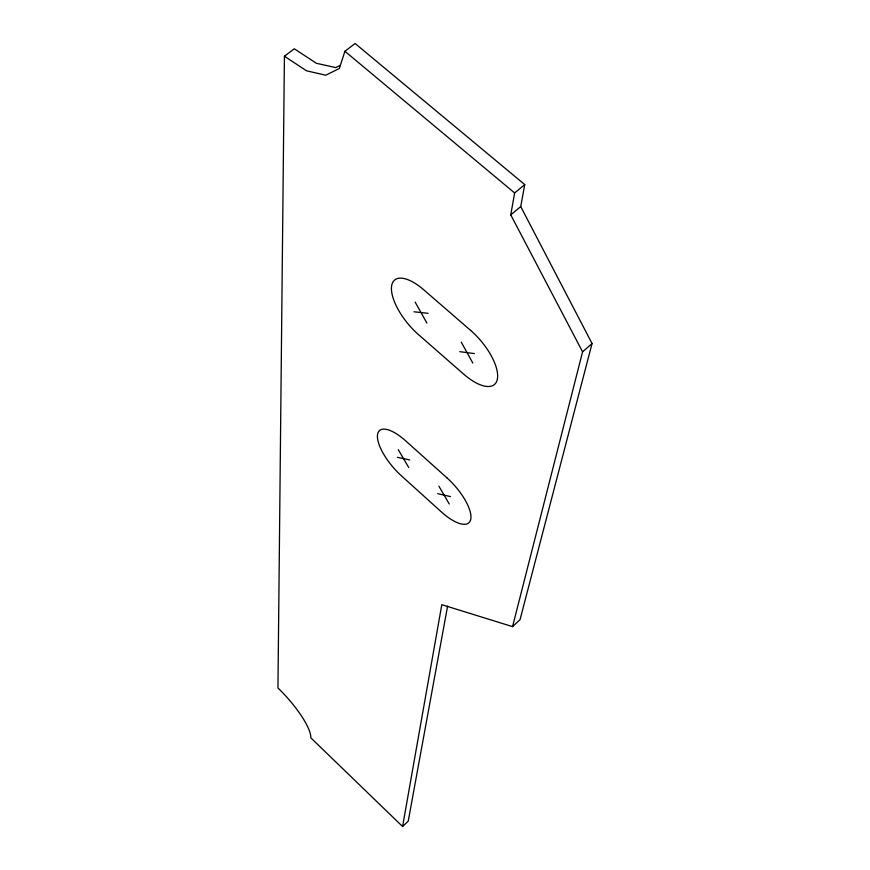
<?xml version="1.0" encoding="UTF-8"?>
<svg xmlns="http://www.w3.org/2000/svg" width="870" height="870" viewBox="0 0 870 870"><rect width="100%" height="100%" fill="white"/><g stroke="black" fill="none" stroke-linecap="round" stroke-linejoin="round"><path stroke-width="1.3" d="M340.279 65.337L335.722 67.599L316.397 63.282L294.299 48.807L284.414 56.235L277.943 687.985A47.339 12.278 48.2 0 1 310.786 737.782L402.582 826.5L408.237 821.128L447.593 606.129M402.582 826.5L441.808 604.683L512.55 626.628L520.032 619.701L592.057 343.519L520.728 206.592L524.751 184.603L355.112 43.5L344.911 51.276L339.311 68.512L325.75 75.211L306.49 70.796L284.414 56.235M512.55 626.628L582.585 351.828L510.755 214.857L514.627 192.955L524.751 184.603M582.585 351.828L592.057 343.519M510.755 214.857L520.728 206.592M414.011 311.797L428.094 313.309M459.751 351.665L474.411 353.59M397.394 457.305L409.694 459.936M437.74 493.638L450.497 496.618M344.911 51.276L514.627 192.955M398.264 449.659L408.737 467.527M438.893 486.189L449.257 504.013M415.131 302.042L426.876 323.009M461.23 342.127L472.834 363.051M470.626 330.404L423.744 289.797A41.814 17.53 50.6 0 0 391.543 286.458A41.814 17.53 50.6 0 0 418.383 334.515L463.59 374.067A42.075 17.846 49.8 0 0 497.444 378.646A42.075 17.846 49.8 0 0 470.626 330.404M446.875 477.782L405.648 440.84A36.91 13.768 49.2 0 0 377.493 434.902A36.91 13.768 49.2 0 0 401.451 475.857L441.384 511.919A37.16 13.974 48.6 0 0 470.822 518.868A37.16 13.974 48.6 0 0 446.875 477.782"/></g></svg>
